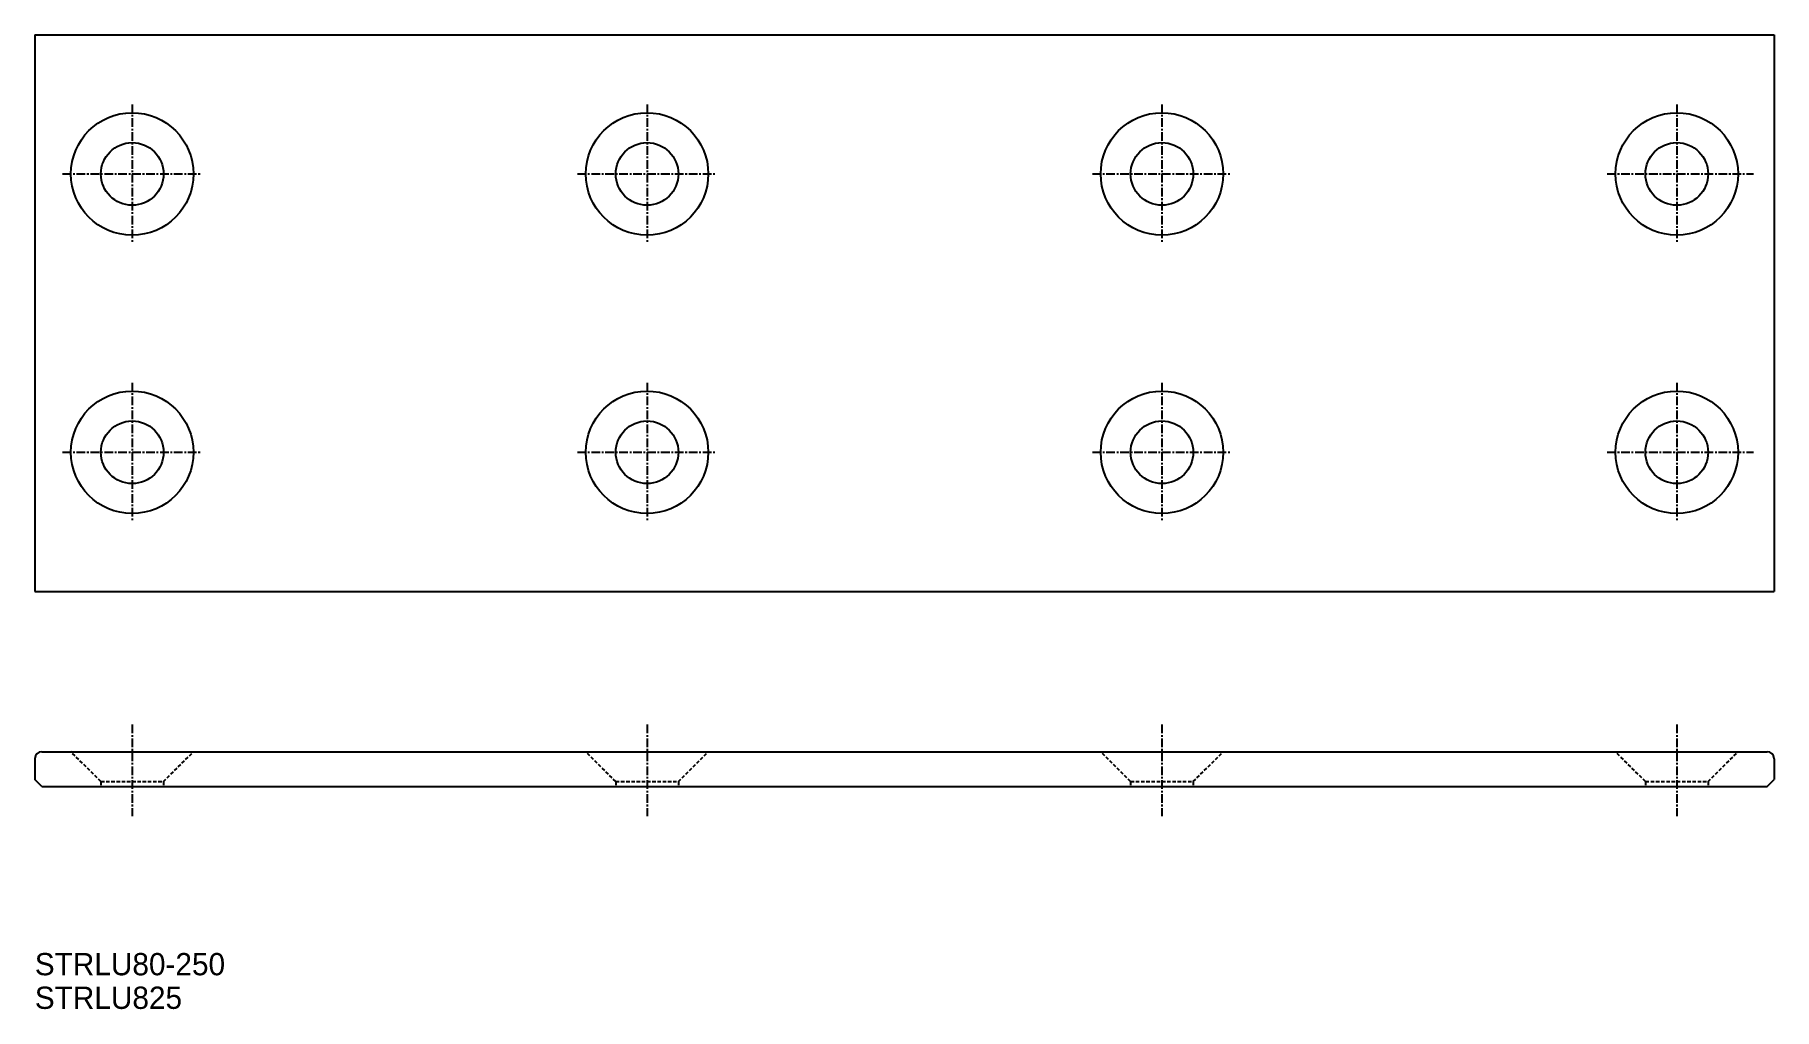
# Model space of a CAD drawing. Extents: x 10 to 260, y 10 to 150.
import ezdxf

# ---------------------------------------------------------------- set-up
doc = ezdxf.new("R2010")
doc.units = 0
doc.linetypes.add('CENTER', pattern=[2, 1.25, -0.25, 0.25, -0.25])
doc.linetypes.add('DASHED', pattern=[0.75, 0.5, -0.25])
doc.layers.get('0').update_dxf_attribs({"linetype": 'CONTINUOUS'})
doc.layers.add('CENTER', color=1, linetype='CENTER')

msp = doc.modelspace()

# ---------------------------------------------------------------- linework, layer by layer
at = {"color": 7, "linetype": 'CONTINUOUS'}
for p, q in [((10, 150), (260, 150)), ((10, 150), (10, 70)), ((260, 150), (260, 70)), ((10, 70), (260, 70)), ((10, 45.96), (10, 42.96)), ((11, 46.96), (259, 46.96)), ((260, 45.96), (260, 42.96)), ((11, 41.96), (10, 42.96)), ((259, 41.96), (260, 42.96)), ((11, 41.96), (259, 41.96))]:
    msp.add_line(p, q, dxfattribs=at)
at = {"color": 3, "linetype": 'DASHED'}
for p, q in [((19.5, 42.66), (15.2, 46.96)), ((28.5, 42.66), (32.8, 46.96)), ((93.5, 42.66), (89.2, 46.96)), ((102.5, 42.66), (106.8, 46.96)), ((167.5, 42.66), (163.2, 46.96)), ((176.5, 42.66), (180.8, 46.96)), ((241.5, 42.66), (237.2, 46.96)), ((250.5, 42.66), (254.8, 46.96)), ((19.5, 42.66), (28.5, 42.66)), ((19.5, 42.66), (19.5, 41.96)), ((28.5, 42.66), (28.5, 41.96)), ((93.5, 42.66), (93.5, 41.96)), ((93.5, 42.66), (102.5, 42.66)), ((102.5, 42.66), (102.5, 41.96)), ((167.5, 42.66), (176.5, 42.66)), ((167.5, 42.66), (167.5, 41.96)), ((176.5, 42.66), (176.5, 41.96)), ((241.5, 42.66), (250.5, 42.66)), ((241.5, 42.66), (241.5, 41.96)), ((250.5, 42.66), (250.5, 41.96))]:
    msp.add_line(p, q, dxfattribs=at)
at = {"color": 7, "linetype": 'CONTINUOUS'}
for centre, radius in [((24, 130), 8.8), ((98, 130), 8.8), ((172, 130), 8.8), ((246, 130), 8.8), ((24, 130), 4.5), ((98, 130), 4.5), ((172, 130), 4.5), ((246, 130), 4.5), ((24, 90), 8.8), ((98, 90), 8.8), ((172, 90), 8.8), ((246, 90), 8.8), ((24, 90), 4.5), ((98, 90), 4.5), ((172, 90), 4.5), ((246, 90), 4.5)]:
    msp.add_circle(centre, radius, dxfattribs=at)
for centre, start, end in [((11, 45.96), 90, 180), ((259, 45.96), 0, 90)]:
    msp.add_arc(centre, 1, start, end, dxfattribs=at)
at = {"layer": 'CENTER', "color": 1, "linetype": 'CENTER'}
for p, q in [((24, 140), (24, 120)), ((98, 140), (98, 120)), ((172, 140), (172, 120)), ((246, 140), (246, 120)), ((14, 130), (34, 130)), ((88, 130), (108, 130)), ((162, 130), (182, 130)), ((236, 130), (257, 130)), ((24, 100), (24, 80)), ((98, 100), (98, 80)), ((172, 100), (172, 80)), ((246, 100), (246, 80)), ((14, 90), (34, 90)), ((88, 90), (108, 90)), ((162, 90), (182, 90)), ((236, 90), (257, 90)), ((24, 50.86), (24, 37.68)), ((98, 50.86), (98, 37.68)), ((172, 50.86), (172, 37.68)), ((246, 50.86), (246, 37.68))]:
    msp.add_line(p, q, dxfattribs=at)

# ---------------------------------------------------------------- texts
at = {"color": 7, "linetype": 'CONTINUOUS'}
for s, p in [('STRLU80-250', (10, 14.83)), ('STRLU825', (10, 10))]:
    msp.add_text(s, height=3.2, dxfattribs=at).set_placement(p)

doc.saveas('drawing.dxf')
